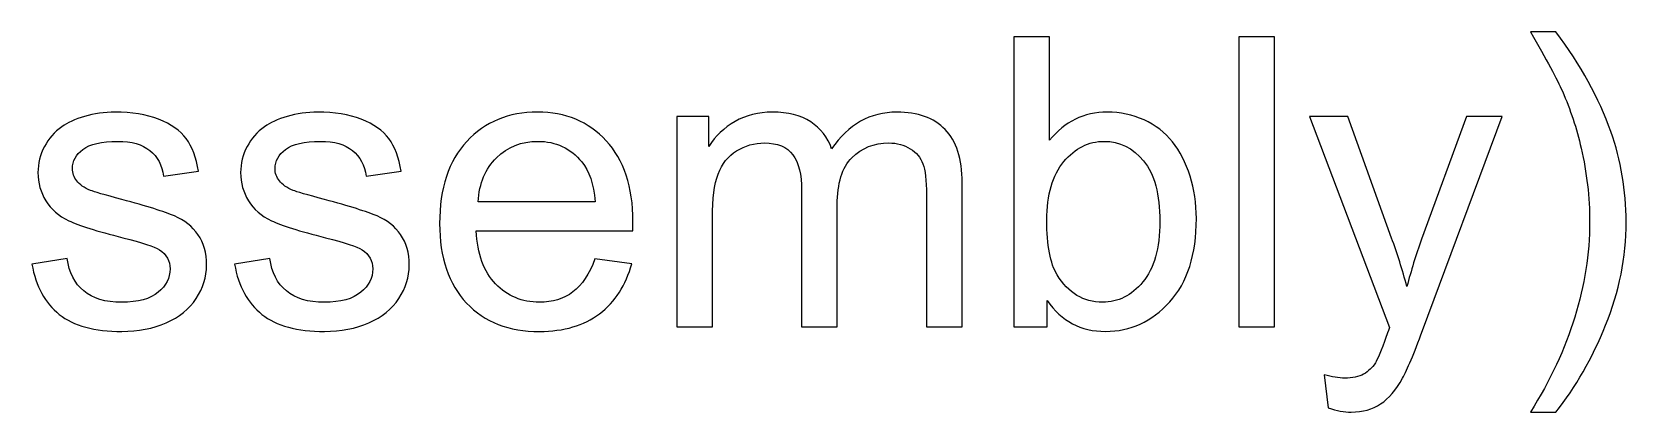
# Model space of a CAD drawing. Header units: inches. Extents: x -38 to 6, y -62 to 68.
# Drawn here: x -3.46 to 2.83, y -24.61 to -23.11 of the extents above; entities that cross this region are included whole.
import ezdxf

# ---------------------------------------------------------------- set-up
doc = ezdxf.new("R2010")
doc.units = ezdxf.units.IN
doc.header["$MEASUREMENT"] = 0
doc.layers.add('Layer 1', color=7, linetype='Continuous')

msp = doc.modelspace()

# ---------------------------------------------------------------- linework, layer by layer
at = {"layer": 'Layer 1', "color": 250}
for points, knots in [([(2.5505, -24.6131), (2.5505, -24.6131), (2.4499, -24.6131), (2.4499, -24.6131), (2.4499, -24.6131), (2.6054, -24.3637), (2.6831, -24.114), (2.6831, -23.864), (2.6831, -23.864), (2.6831, -23.7664), (2.6719, -23.6695), (2.6496, -23.5734), (2.6496, -23.5734), (2.632, -23.4954), (2.6072, -23.4206), (2.5756, -23.3487), (2.5756, -23.3487), (2.5553, -23.3021), (2.5133, -23.2241), (2.4499, -23.115), (2.4499, -23.115), (2.4499, -23.115), (2.5505, -23.115), (2.5505, -23.115), (2.5505, -23.115), (2.648, -23.2454), (2.7201, -23.3764), (2.767, -23.5079), (2.767, -23.5079), (2.8069, -23.621), (2.8269, -23.7395), (2.8269, -23.8632), (2.8269, -23.8632), (2.8269, -24.0035), (2.8, -24.1393), (2.7462, -24.2703), (2.7462, -24.2703), (2.6927, -24.4012), (2.6275, -24.5154), (2.5505, -24.6131)], [0, 0, 0, 0, 0.090909, 0.090909, 0.090909, 0.090909, 0.181818, 0.181818, 0.181818, 0.181818, 0.272727, 0.272727, 0.272727, 0.272727, 0.363636, 0.363636, 0.363636, 0.363636, 0.454545, 0.454545, 0.454545, 0.454545, 0.545455, 0.545455, 0.545455, 0.545455, 0.636364, 0.636364, 0.636364, 0.636364, 0.727273, 0.727273, 0.727273, 0.727273, 0.818182, 0.818182, 0.818182, 0.818182, 1, 1, 1, 1]), ([(0.5455, -24.2777), (0.5455, -24.2777), (0.4145, -24.2777), (0.4145, -24.2777), (0.4145, -24.2777), (0.4145, -24.2777), (0.4145, -23.1341), (0.4145, -23.1341), (0.4145, -23.1341), (0.4145, -23.1341), (0.5551, -23.1341), (0.5551, -23.1341), (0.5551, -23.1341), (0.5551, -23.1341), (0.5551, -23.5422), (0.5551, -23.5422), (0.5551, -23.5422), (0.6144, -23.4682), (0.69, -23.4312), (0.7821, -23.4312), (0.7821, -23.4312), (0.833, -23.4312), (0.8814, -23.4413), (0.927, -23.4618), (0.927, -23.4618), (0.9725, -23.4823), (1.0098, -23.5113), (1.0393, -23.5483), (1.0393, -23.5483), (1.0686, -23.5856), (1.0917, -23.6303), (1.1083, -23.6828), (1.1083, -23.6828), (1.125, -23.7349), (1.1333, -23.7911), (1.1333, -23.8507), (1.1333, -23.8507), (1.1333, -23.9924), (1.0981, -24.102), (1.0281, -24.1792), (1.0281, -24.1792), (0.9578, -24.2567), (0.8737, -24.2953), (0.7755, -24.2953), (0.7755, -24.2953), (0.6778, -24.2953), (0.6011, -24.2546), (0.5455, -24.1734), (0.5455, -24.1734), (0.5455, -24.1734), (0.5455, -24.2777), (0.5455, -24.2777)], [0, 0, 0, 0, 0.071429, 0.071429, 0.071429, 0.071429, 0.142857, 0.142857, 0.142857, 0.142857, 0.214286, 0.214286, 0.214286, 0.214286, 0.285714, 0.285714, 0.285714, 0.285714, 0.357143, 0.357143, 0.357143, 0.357143, 0.428571, 0.428571, 0.428571, 0.428571, 0.5, 0.5, 0.5, 0.5, 0.571429, 0.571429, 0.571429, 0.571429, 0.642857, 0.642857, 0.642857, 0.642857, 0.714286, 0.714286, 0.714286, 0.714286, 0.785714, 0.785714, 0.785714, 0.785714, 0.857143, 0.857143, 0.857143, 0.857143, 1, 1, 1, 1]), ([(1.3012, -24.2777), (1.3012, -24.2777), (1.3012, -23.1341), (1.3012, -23.1341), (1.3012, -23.1341), (1.3012, -23.1341), (1.4418, -23.1341), (1.4418, -23.1341), (1.4418, -23.1341), (1.4418, -23.1341), (1.4418, -24.2777), (1.4418, -24.2777), (1.4418, -24.2777), (1.4418, -24.2777), (1.3012, -24.2777), (1.3012, -24.2777)], [0, 0, 0, 0, 0.2, 0.2, 0.2, 0.2, 0.4, 0.4, 0.4, 0.4, 0.6, 0.6, 0.6, 0.6, 1, 1, 1, 1]), ([(-3.4558, -24.0302), (-3.4558, -24.0302), (-3.3168, -24.0078), (-3.3168, -24.0078), (-3.3168, -24.0078), (-3.3091, -24.0634), (-3.2873, -24.106), (-3.2516, -24.1358), (-3.2516, -24.1358), (-3.216, -24.1654), (-3.1659, -24.1803), (-3.102, -24.1803), (-3.102, -24.1803), (-3.0373, -24.1803), (-2.9894, -24.1673), (-2.958, -24.1409), (-2.958, -24.1409), (-2.9269, -24.1148), (-2.9112, -24.0839), (-2.9112, -24.0485), (-2.9112, -24.0485), (-2.9112, -24.0169), (-2.9253, -23.9918), (-2.9532, -23.9737), (-2.9532, -23.9737), (-2.9729, -23.9612), (-3.0208, -23.9455), (-3.097, -23.9261), (-3.097, -23.9261), (-3.1997, -23.9003), (-3.2708, -23.8779), (-3.3107, -23.859), (-3.3107, -23.859), (-3.3504, -23.8398), (-3.3805, -23.8137), (-3.401, -23.7802), (-3.401, -23.7802), (-3.4215, -23.7469), (-3.4318, -23.7099), (-3.4318, -23.6695), (-3.4318, -23.6695), (-3.4318, -23.6325), (-3.4233, -23.5984), (-3.4066, -23.567), (-3.4066, -23.567), (-3.3895, -23.5356), (-3.3666, -23.5095), (-3.3376, -23.4887), (-3.3376, -23.4887), (-3.3158, -23.4727), (-3.286, -23.4592), (-3.2484, -23.448), (-3.2484, -23.448), (-3.2106, -23.4368), (-3.1704, -23.4312), (-3.1273, -23.4312), (-3.1273, -23.4312), (-3.0624, -23.4312), (-3.0054, -23.4405), (-2.9564, -23.4594), (-2.9564, -23.4594), (-2.9072, -23.4781), (-2.871, -23.5036), (-2.8475, -23.5356), (-2.8475, -23.5356), (-2.8244, -23.5678), (-2.8081, -23.6106), (-2.7993, -23.6644), (-2.7993, -23.6644), (-2.7993, -23.6644), (-2.9367, -23.6836), (-2.9367, -23.6836), (-2.9367, -23.6836), (-2.9428, -23.6404), (-2.9609, -23.6066), (-2.9907, -23.5824), (-2.9907, -23.5824), (-3.0206, -23.5582), (-3.0626, -23.5462), (-3.1172, -23.5462), (-3.1172, -23.5462), (-3.1814, -23.5462), (-3.2274, -23.5569), (-3.2548, -23.5781), (-3.2548, -23.5781), (-3.2822, -23.5994), (-3.2961, -23.6245), (-3.2961, -23.6529), (-3.2961, -23.6529), (-3.2961, -23.6711), (-3.2905, -23.6876), (-3.279, -23.7022), (-3.279, -23.7022), (-3.2676, -23.7171), (-3.2498, -23.7296), (-3.2253, -23.7395), (-3.2253, -23.7395), (-3.2112, -23.7448), (-3.1702, -23.7568), (-3.1015, -23.7754), (-3.1015, -23.7754), (-3.0025, -23.8018), (-2.9332, -23.8236), (-2.8939, -23.8404), (-2.8939, -23.8404), (-2.8545, -23.8571), (-2.8236, -23.8819), (-2.8012, -23.9138), (-2.8012, -23.9138), (-2.7786, -23.946), (-2.7674, -23.986), (-2.7674, -24.0339), (-2.7674, -24.0339), (-2.7674, -24.0805), (-2.781, -24.1244), (-2.8084, -24.1657), (-2.8084, -24.1657), (-2.8358, -24.2069), (-2.8752, -24.2389), (-2.9266, -24.2615), (-2.9266, -24.2615), (-2.9782, -24.2841), (-3.0365, -24.2953), (-3.1015, -24.2953), (-3.1015, -24.2953), (-3.209, -24.2953), (-3.2913, -24.2729), (-3.3477, -24.2285), (-3.3477, -24.2285), (-3.4042, -24.1838), (-3.4401, -24.1177), (-3.4558, -24.0302)], [0, 0, 0, 0, 0.029412, 0.029412, 0.029412, 0.029412, 0.058824, 0.058824, 0.058824, 0.058824, 0.088235, 0.088235, 0.088235, 0.088235, 0.117647, 0.117647, 0.117647, 0.117647, 0.147059, 0.147059, 0.147059, 0.147059, 0.176471, 0.176471, 0.176471, 0.176471, 0.205882, 0.205882, 0.205882, 0.205882, 0.235294, 0.235294, 0.235294, 0.235294, 0.264706, 0.264706, 0.264706, 0.264706, 0.294118, 0.294118, 0.294118, 0.294118, 0.323529, 0.323529, 0.323529, 0.323529, 0.352941, 0.352941, 0.352941, 0.352941, 0.382353, 0.382353, 0.382353, 0.382353, 0.411765, 0.411765, 0.411765, 0.411765, 0.441176, 0.441176, 0.441176, 0.441176, 0.470588, 0.470588, 0.470588, 0.470588, 0.5, 0.5, 0.5, 0.5, 0.529412, 0.529412, 0.529412, 0.529412, 0.558824, 0.558824, 0.558824, 0.558824, 0.588235, 0.588235, 0.588235, 0.588235, 0.617647, 0.617647, 0.617647, 0.617647, 0.647059, 0.647059, 0.647059, 0.647059, 0.676471, 0.676471, 0.676471, 0.676471, 0.705882, 0.705882, 0.705882, 0.705882, 0.735294, 0.735294, 0.735294, 0.735294, 0.764706, 0.764706, 0.764706, 0.764706, 0.794118, 0.794118, 0.794118, 0.794118, 0.823529, 0.823529, 0.823529, 0.823529, 0.852941, 0.852941, 0.852941, 0.852941, 0.882353, 0.882353, 0.882353, 0.882353, 0.911765, 0.911765, 0.911765, 0.911765, 0.941176, 0.941176, 0.941176, 0.941176, 1, 1, 1, 1]), ([(-2.6572, -24.0302), (-2.6572, -24.0302), (-2.5182, -24.0078), (-2.5182, -24.0078), (-2.5182, -24.0078), (-2.5105, -24.0634), (-2.4887, -24.106), (-2.453, -24.1358), (-2.453, -24.1358), (-2.4173, -24.1654), (-2.3673, -24.1803), (-2.3034, -24.1803), (-2.3034, -24.1803), (-2.2387, -24.1803), (-2.1908, -24.1673), (-2.1594, -24.1409), (-2.1594, -24.1409), (-2.1282, -24.1148), (-2.1125, -24.0839), (-2.1125, -24.0485), (-2.1125, -24.0485), (-2.1125, -24.0169), (-2.1266, -23.9918), (-2.1546, -23.9737), (-2.1546, -23.9737), (-2.1743, -23.9612), (-2.2222, -23.9455), (-2.2984, -23.9261), (-2.2984, -23.9261), (-2.4011, -23.9003), (-2.4722, -23.8779), (-2.5121, -23.859), (-2.5121, -23.859), (-2.5518, -23.8398), (-2.5819, -23.8137), (-2.6024, -23.7802), (-2.6024, -23.7802), (-2.6229, -23.7469), (-2.6332, -23.7099), (-2.6332, -23.6695), (-2.6332, -23.6695), (-2.6332, -23.6325), (-2.6247, -23.5984), (-2.6079, -23.567), (-2.6079, -23.567), (-2.5909, -23.5356), (-2.568, -23.5095), (-2.539, -23.4887), (-2.539, -23.4887), (-2.5172, -23.4727), (-2.4874, -23.4592), (-2.4498, -23.448), (-2.4498, -23.448), (-2.412, -23.4368), (-2.3718, -23.4312), (-2.3287, -23.4312), (-2.3287, -23.4312), (-2.2637, -23.4312), (-2.2068, -23.4405), (-2.1578, -23.4594), (-2.1578, -23.4594), (-2.1086, -23.4781), (-2.0723, -23.5036), (-2.0489, -23.5356), (-2.0489, -23.5356), (-2.0258, -23.5678), (-2.0095, -23.6106), (-2.0007, -23.6644), (-2.0007, -23.6644), (-2.0007, -23.6644), (-2.1381, -23.6836), (-2.1381, -23.6836), (-2.1381, -23.6836), (-2.1442, -23.6404), (-2.1623, -23.6066), (-2.1921, -23.5824), (-2.1921, -23.5824), (-2.222, -23.5582), (-2.264, -23.5462), (-2.3186, -23.5462), (-2.3186, -23.5462), (-2.3827, -23.5462), (-2.4288, -23.5569), (-2.4562, -23.5781), (-2.4562, -23.5781), (-2.4836, -23.5994), (-2.4975, -23.6245), (-2.4975, -23.6529), (-2.4975, -23.6529), (-2.4975, -23.6711), (-2.4919, -23.6876), (-2.4804, -23.7022), (-2.4804, -23.7022), (-2.469, -23.7171), (-2.4512, -23.7296), (-2.4267, -23.7395), (-2.4267, -23.7395), (-2.4126, -23.7448), (-2.3716, -23.7568), (-2.3029, -23.7754), (-2.3029, -23.7754), (-2.2039, -23.8018), (-2.1346, -23.8236), (-2.0952, -23.8404), (-2.0952, -23.8404), (-2.0558, -23.8571), (-2.025, -23.8819), (-2.0026, -23.9138), (-2.0026, -23.9138), (-1.98, -23.946), (-1.9688, -23.986), (-1.9688, -24.0339), (-1.9688, -24.0339), (-1.9688, -24.0805), (-1.9824, -24.1244), (-2.0098, -24.1657), (-2.0098, -24.1657), (-2.0372, -24.2069), (-2.0766, -24.2389), (-2.128, -24.2615), (-2.128, -24.2615), (-2.1796, -24.2841), (-2.2379, -24.2953), (-2.3029, -24.2953), (-2.3029, -24.2953), (-2.4104, -24.2953), (-2.4927, -24.2729), (-2.5491, -24.2285), (-2.5491, -24.2285), (-2.6056, -24.1838), (-2.6415, -24.1177), (-2.6572, -24.0302)], [0, 0, 0, 0, 0.029412, 0.029412, 0.029412, 0.029412, 0.058824, 0.058824, 0.058824, 0.058824, 0.088235, 0.088235, 0.088235, 0.088235, 0.117647, 0.117647, 0.117647, 0.117647, 0.147059, 0.147059, 0.147059, 0.147059, 0.176471, 0.176471, 0.176471, 0.176471, 0.205882, 0.205882, 0.205882, 0.205882, 0.235294, 0.235294, 0.235294, 0.235294, 0.264706, 0.264706, 0.264706, 0.264706, 0.294118, 0.294118, 0.294118, 0.294118, 0.323529, 0.323529, 0.323529, 0.323529, 0.352941, 0.352941, 0.352941, 0.352941, 0.382353, 0.382353, 0.382353, 0.382353, 0.411765, 0.411765, 0.411765, 0.411765, 0.441176, 0.441176, 0.441176, 0.441176, 0.470588, 0.470588, 0.470588, 0.470588, 0.5, 0.5, 0.5, 0.5, 0.529412, 0.529412, 0.529412, 0.529412, 0.558824, 0.558824, 0.558824, 0.558824, 0.588235, 0.588235, 0.588235, 0.588235, 0.617647, 0.617647, 0.617647, 0.617647, 0.647059, 0.647059, 0.647059, 0.647059, 0.676471, 0.676471, 0.676471, 0.676471, 0.705882, 0.705882, 0.705882, 0.705882, 0.735294, 0.735294, 0.735294, 0.735294, 0.764706, 0.764706, 0.764706, 0.764706, 0.794118, 0.794118, 0.794118, 0.794118, 0.823529, 0.823529, 0.823529, 0.823529, 0.852941, 0.852941, 0.852941, 0.852941, 0.882353, 0.882353, 0.882353, 0.882353, 0.911765, 0.911765, 0.911765, 0.911765, 0.941176, 0.941176, 0.941176, 0.941176, 1, 1, 1, 1]), ([(-1.2373, -24.0094), (-1.2373, -24.0094), (-1.0919, -24.0286), (-1.0919, -24.0286), (-1.0919, -24.0286), (-1.1145, -24.1129), (-1.1569, -24.1787), (-1.2186, -24.2253), (-1.2186, -24.2253), (-1.2804, -24.2719), (-1.3592, -24.2953), (-1.4553, -24.2953), (-1.4553, -24.2953), (-1.5761, -24.2953), (-1.672, -24.258), (-1.7428, -24.1835), (-1.7428, -24.1835), (-1.8136, -24.1092), (-1.849, -24.0046), (-1.849, -23.8702), (-1.849, -23.8702), (-1.849, -23.7312), (-1.8133, -23.6231), (-1.7417, -23.5465), (-1.7417, -23.5465), (-1.6701, -23.4695), (-1.5772, -23.4312), (-1.463, -23.4312), (-1.463, -23.4312), (-1.3525, -23.4312), (-1.2623, -23.4687), (-1.1923, -23.5441), (-1.1923, -23.5441), (-1.1223, -23.6194), (-1.0871, -23.7254), (-1.0871, -23.8619), (-1.0871, -23.8619), (-1.0871, -23.8702), (-1.0874, -23.8827), (-1.0879, -23.8992), (-1.0879, -23.8992), (-1.0879, -23.8992), (-1.7053, -23.8992), (-1.7053, -23.8992), (-1.7053, -23.8992), (-1.6999, -23.99), (-1.6744, -24.0597), (-1.6281, -24.1079), (-1.6281, -24.1079), (-1.582, -24.1561), (-1.5242, -24.1803), (-1.4553, -24.1803), (-1.4553, -24.1803), (-1.4039, -24.1803), (-1.36, -24.1667), (-1.3238, -24.1396), (-1.3238, -24.1396), (-1.2873, -24.1124), (-1.2586, -24.069), (-1.2373, -24.0094)], [0, 0, 0, 0, 0.0625, 0.0625, 0.0625, 0.0625, 0.125, 0.125, 0.125, 0.125, 0.1875, 0.1875, 0.1875, 0.1875, 0.25, 0.25, 0.25, 0.25, 0.3125, 0.3125, 0.3125, 0.3125, 0.375, 0.375, 0.375, 0.375, 0.4375, 0.4375, 0.4375, 0.4375, 0.5, 0.5, 0.5, 0.5, 0.5625, 0.5625, 0.5625, 0.5625, 0.625, 0.625, 0.625, 0.625, 0.6875, 0.6875, 0.6875, 0.6875, 0.75, 0.75, 0.75, 0.75, 0.8125, 0.8125, 0.8125, 0.8125, 0.875, 0.875, 0.875, 0.875, 1, 1, 1, 1]), ([(-0.9144, -24.2777), (-0.9144, -24.2777), (-0.9144, -23.4488), (-0.9144, -23.4488), (-0.9144, -23.4488), (-0.9144, -23.4488), (-0.7882, -23.4488), (-0.7882, -23.4488), (-0.7882, -23.4488), (-0.7882, -23.4488), (-0.7882, -23.5659), (-0.7882, -23.5659), (-0.7882, -23.5659), (-0.7624, -23.5254), (-0.7278, -23.4927), (-0.6846, -23.4682), (-0.6846, -23.4682), (-0.6415, -23.4434), (-0.5925, -23.4312), (-0.5374, -23.4312), (-0.5374, -23.4312), (-0.4762, -23.4312), (-0.4259, -23.444), (-0.3867, -23.4693), (-0.3867, -23.4693), (-0.3476, -23.4948), (-0.3199, -23.5302), (-0.304, -23.576), (-0.304, -23.576), (-0.2379, -23.4794), (-0.1525, -23.4312), (-0.0471, -23.4312), (-0.0471, -23.4312), (0.0355, -23.4312), (0.0991, -23.4538), (0.1433, -23.4994), (0.1433, -23.4994), (0.1877, -23.5449), (0.2101, -23.6149), (0.2101, -23.7094), (0.2101, -23.7094), (0.2101, -23.7094), (0.2101, -24.2777), (0.2101, -24.2777), (0.2101, -24.2777), (0.2101, -24.2777), (0.0695, -24.2777), (0.0695, -24.2777), (0.0695, -24.2777), (0.0695, -24.2777), (0.0695, -23.756), (0.0695, -23.756), (0.0695, -23.756), (0.0695, -23.7001), (0.0647, -23.6596), (0.0557, -23.6348), (0.0557, -23.6348), (0.0466, -23.6101), (0.0301, -23.5904), (0.0059, -23.5752), (0.0059, -23.5752), (-0.0181, -23.56), (-0.0463, -23.5526), (-0.0785, -23.5526), (-0.0785, -23.5526), (-0.137, -23.5526), (-0.1855, -23.572), (-0.2241, -23.6106), (-0.2241, -23.6106), (-0.2627, -23.6495), (-0.2819, -23.7115), (-0.2819, -23.7967), (-0.2819, -23.7967), (-0.2819, -23.7967), (-0.2819, -24.2777), (-0.2819, -24.2777), (-0.2819, -24.2777), (-0.2819, -24.2777), (-0.4224, -24.2777), (-0.4224, -24.2777), (-0.4224, -24.2777), (-0.4224, -24.2777), (-0.4224, -23.7397), (-0.4224, -23.7397), (-0.4224, -23.7397), (-0.4224, -23.6774), (-0.4339, -23.6306), (-0.4568, -23.5994), (-0.4568, -23.5994), (-0.4797, -23.5683), (-0.5172, -23.5526), (-0.5691, -23.5526), (-0.5691, -23.5526), (-0.6085, -23.5526), (-0.645, -23.563), (-0.6785, -23.5837), (-0.6785, -23.5837), (-0.712, -23.6045), (-0.7363, -23.6348), (-0.7514, -23.675), (-0.7514, -23.675), (-0.7664, -23.715), (-0.7738, -23.7727), (-0.7738, -23.8481), (-0.7738, -23.8481), (-0.7738, -23.8481), (-0.7738, -24.2777), (-0.7738, -24.2777), (-0.7738, -24.2777), (-0.7738, -24.2777), (-0.9144, -24.2777), (-0.9144, -24.2777)], [0, 0, 0, 0, 0.034483, 0.034483, 0.034483, 0.034483, 0.068966, 0.068966, 0.068966, 0.068966, 0.103448, 0.103448, 0.103448, 0.103448, 0.137931, 0.137931, 0.137931, 0.137931, 0.172414, 0.172414, 0.172414, 0.172414, 0.206897, 0.206897, 0.206897, 0.206897, 0.241379, 0.241379, 0.241379, 0.241379, 0.275862, 0.275862, 0.275862, 0.275862, 0.310345, 0.310345, 0.310345, 0.310345, 0.344828, 0.344828, 0.344828, 0.344828, 0.37931, 0.37931, 0.37931, 0.37931, 0.413793, 0.413793, 0.413793, 0.413793, 0.448276, 0.448276, 0.448276, 0.448276, 0.482759, 0.482759, 0.482759, 0.482759, 0.517241, 0.517241, 0.517241, 0.517241, 0.551724, 0.551724, 0.551724, 0.551724, 0.586207, 0.586207, 0.586207, 0.586207, 0.62069, 0.62069, 0.62069, 0.62069, 0.655172, 0.655172, 0.655172, 0.655172, 0.689655, 0.689655, 0.689655, 0.689655, 0.724138, 0.724138, 0.724138, 0.724138, 0.758621, 0.758621, 0.758621, 0.758621, 0.793103, 0.793103, 0.793103, 0.793103, 0.827586, 0.827586, 0.827586, 0.827586, 0.862069, 0.862069, 0.862069, 0.862069, 0.896552, 0.896552, 0.896552, 0.896552, 0.931034, 0.931034, 0.931034, 0.931034, 1, 1, 1, 1]), ([(1.6529, -24.5964), (1.6529, -24.5964), (1.6369, -24.4665), (1.6369, -24.4665), (1.6369, -24.4665), (1.6678, -24.4747), (1.6944, -24.479), (1.7173, -24.479), (1.7173, -24.479), (1.7487, -24.479), (1.7738, -24.4737), (1.7924, -24.4633), (1.7924, -24.4633), (1.8113, -24.4529), (1.8267, -24.4382), (1.8387, -24.4196), (1.8387, -24.4196), (1.8475, -24.4055), (1.8619, -24.3706), (1.8816, -24.3147), (1.8816, -24.3147), (1.8842, -24.307), (1.8882, -24.2956), (1.8941, -24.2804), (1.8941, -24.2804), (1.8941, -24.2804), (1.5794, -23.4488), (1.5794, -23.4488), (1.5794, -23.4488), (1.5794, -23.4488), (1.7296, -23.4488), (1.7296, -23.4488), (1.7296, -23.4488), (1.7296, -23.4488), (1.9026, -23.9274), (1.9026, -23.9274), (1.9026, -23.9274), (1.9252, -23.9878), (1.9452, -24.0517), (1.963, -24.1188), (1.963, -24.1188), (1.9793, -24.0557), (1.9984, -23.9934), (2.0208, -23.9322), (2.0208, -23.9322), (2.0208, -23.9322), (2.1976, -23.4488), (2.1976, -23.4488), (2.1976, -23.4488), (2.1976, -23.4488), (2.3378, -23.4488), (2.3378, -23.4488), (2.3378, -23.4488), (2.3378, -23.4488), (2.0245, -24.2921), (2.0245, -24.2921), (2.0245, -24.2921), (1.9907, -24.3829), (1.9644, -24.4452), (1.9455, -24.4795), (1.9455, -24.4795), (1.9204, -24.5256), (1.8917, -24.5594), (1.8595, -24.5809), (1.8595, -24.5809), (1.827, -24.6025), (1.7884, -24.6131), (1.7437, -24.6131), (1.7437, -24.6131), (1.7165, -24.6131), (1.6862, -24.6076), (1.6529, -24.5964)], [0, 0, 0, 0, 0.052632, 0.052632, 0.052632, 0.052632, 0.105263, 0.105263, 0.105263, 0.105263, 0.157895, 0.157895, 0.157895, 0.157895, 0.210526, 0.210526, 0.210526, 0.210526, 0.263158, 0.263158, 0.263158, 0.263158, 0.315789, 0.315789, 0.315789, 0.315789, 0.368421, 0.368421, 0.368421, 0.368421, 0.421053, 0.421053, 0.421053, 0.421053, 0.473684, 0.473684, 0.473684, 0.473684, 0.526316, 0.526316, 0.526316, 0.526316, 0.578947, 0.578947, 0.578947, 0.578947, 0.631579, 0.631579, 0.631579, 0.631579, 0.684211, 0.684211, 0.684211, 0.684211, 0.736842, 0.736842, 0.736842, 0.736842, 0.789474, 0.789474, 0.789474, 0.789474, 0.842105, 0.842105, 0.842105, 0.842105, 0.894737, 0.894737, 0.894737, 0.894737, 1, 1, 1, 1]), ([(-1.6973, -23.7842), (-1.6973, -23.7842), (-1.2357, -23.7842), (-1.2357, -23.7842), (-1.2357, -23.7842), (-1.2418, -23.7144), (-1.2596, -23.6623), (-1.2886, -23.6274), (-1.2886, -23.6274), (-1.3331, -23.5734), (-1.3911, -23.5462), (-1.4622, -23.5462), (-1.4622, -23.5462), (-1.5266, -23.5462), (-1.5807, -23.5678), (-1.6246, -23.6109), (-1.6246, -23.6109), (-1.6682, -23.654), (-1.6925, -23.7118), (-1.6973, -23.7842)], [0, 0, 0, 0, 0.166667, 0.166667, 0.166667, 0.166667, 0.333333, 0.333333, 0.333333, 0.333333, 0.5, 0.5, 0.5, 0.5, 0.666667, 0.666667, 0.666667, 0.666667, 1, 1, 1, 1]), ([(0.5439, -23.8571), (0.5439, -23.9562), (0.5575, -24.0278), (0.5844, -24.072), (0.5844, -24.072), (0.6286, -24.1441), (0.6882, -24.1803), (0.7635, -24.1803), (0.7635, -24.1803), (0.825, -24.1803), (0.878, -24.1537), (0.9224, -24.1004), (0.9224, -24.1004), (0.9672, -24.0472), (0.9895, -23.9679), (0.9895, -23.8625), (0.9895, -23.8625), (0.9895, -23.7544), (0.9682, -23.6748), (0.9254, -23.6234), (0.9254, -23.6234), (0.8825, -23.572), (0.8306, -23.5462), (0.7699, -23.5462), (0.7699, -23.5462), (0.7084, -23.5462), (0.6554, -23.5728), (0.611, -23.6261), (0.611, -23.6261), (0.5663, -23.6793), (0.5439, -23.7562), (0.5439, -23.8571)], [0, 0, 0, 0, 0.111111, 0.111111, 0.111111, 0.111111, 0.222222, 0.222222, 0.222222, 0.222222, 0.333333, 0.333333, 0.333333, 0.333333, 0.444444, 0.444444, 0.444444, 0.444444, 0.555556, 0.555556, 0.555556, 0.555556, 0.666667, 0.666667, 0.666667, 0.666667, 0.777778, 0.777778, 0.777778, 0.777778, 1, 1, 1, 1])]:
    msp.add_open_spline(points, degree=3, knots=knots, dxfattribs=at)

doc.saveas('drawing.dxf')
